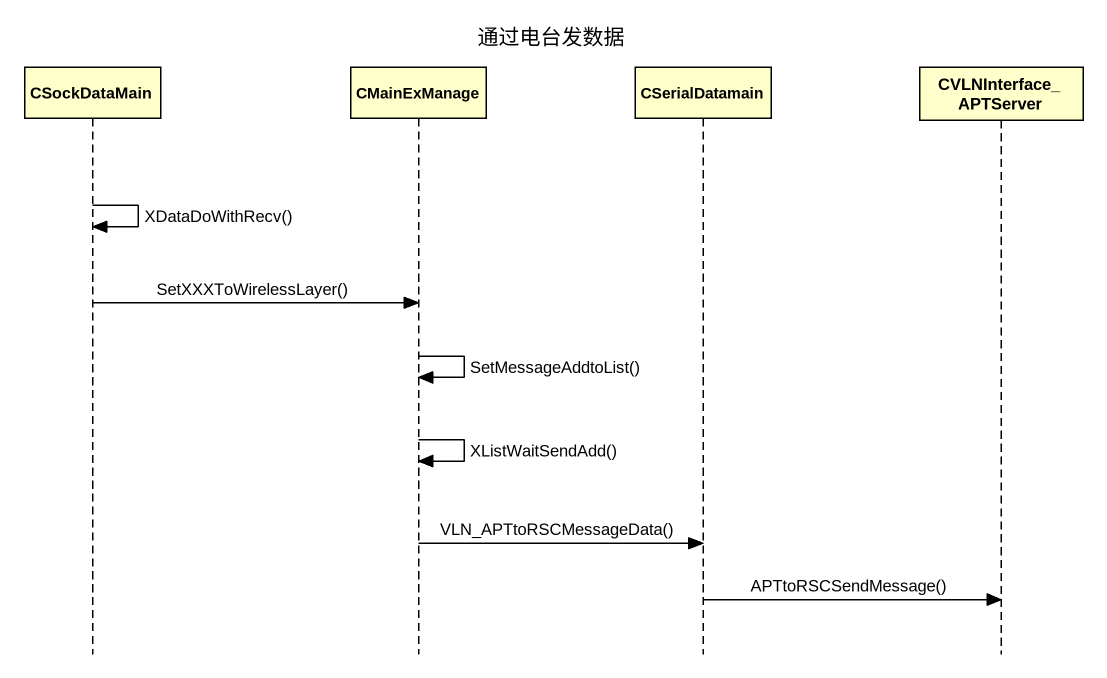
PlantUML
@startuml
title 通过电台发数据
hide footbox
participant CSockDataMain
participant CMainExManage
participant CSerialDatamain
participant CVLNInterface_APTServer

CSockDataMain -> CSockDataMain : XDataDoWithRecv()
CSockDataMain -> CMainExManage : SetXXXToWirelessLayer()
CMainExManage -> CMainExManage : SetMessageAddtoList()
CMainExManage -> CMainExManage : XListWaitSendAdd()
CMainExManage -> CSerialDatamain : VLN_APTtoRSCMessageData()
CSerialDatamain -> CVLNInterface_APTServer : APTtoRSCSendMessage()
@enduml
